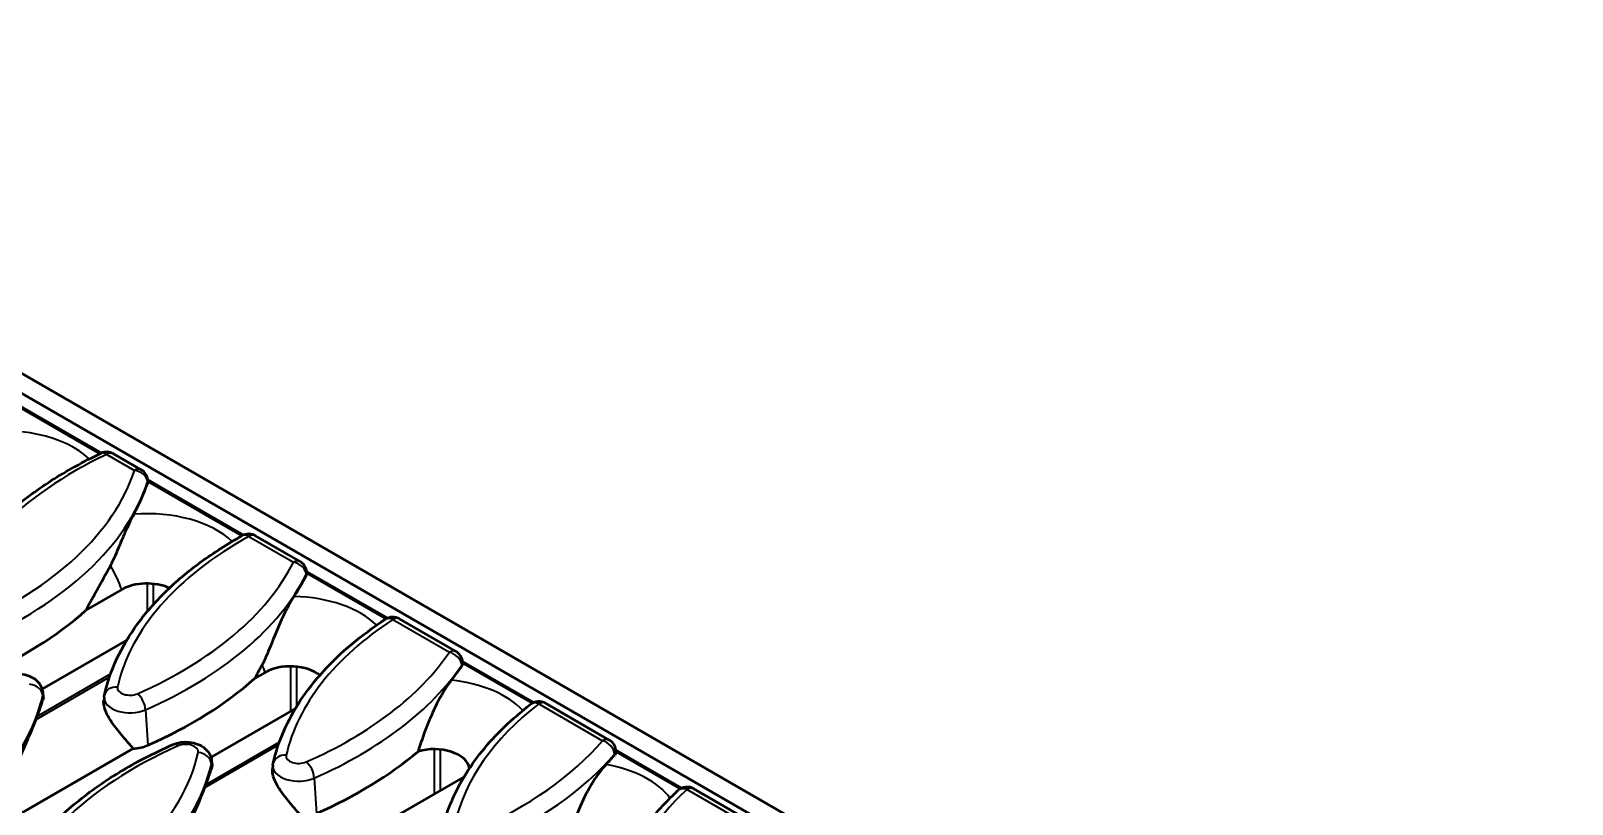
# Model space of a CAD drawing. Header units: millimetres. Extents: x 0 to 1485, y 0 to 1050.
# Drawn here: x 302.6 to 388.9, y 170.4 to 213.7 of the extents above; entities that cross this region are included whole.
import ezdxf

# ---------------------------------------------------------------- set-up
doc = ezdxf.new("R2010")
doc.units = ezdxf.units.MM
doc.header["$LTSCALE"] = 2.5
doc.layers.add('Sichtbar (ISO)', color=7, linetype='Continuous', lineweight=50)
doc.layers.add('Sichtbar schmal (ISO)', color=7, linetype='Continuous', lineweight=35)

msp = doc.modelspace()

# ---------------------------------------------------------------- linework, layer by layer
at = {"layer": 'Sichtbar (ISO)'}
for p, q in [((88.089, 316.993), (443.41, 111.848)), ((89.061, 317.555), (444.382, 112.41)), ((271.953, 210.07), (306.547, 190.098)), ((308.776, 189.165), (307.224, 190.061)), ((309.153, 188.542), (309.146, 188.603)), ((309.146, 188.597), (314.499, 185.507)), ((317.68, 184.024), (315.176, 185.47)), ((318.057, 183.402), (318.05, 183.466)), ((318.051, 183.456), (322.566, 180.849)), ((307.685, 182.452), (305.676, 181.292)), ((326.413, 178.982), (323.243, 180.812)), ((303.235, 176.87), (307.956, 179.595)), ((326.791, 178.361), (326.782, 178.427)), ((326.784, 178.414), (330.748, 176.125)), ((315.721, 177.813), (315.125, 177.469)), ((303.271, 176.692), (303.296, 176.453)), ((306.7, 176.435), (306.678, 176.231)), ((312.684, 173.047), (317.405, 175.773)), ((334.996, 174.026), (331.425, 176.088)), ((308.331, 173.547), (299.569, 168.488)), ((312.72, 172.869), (312.746, 172.63)), ((335.374, 173.406), (335.365, 173.475)), ((335.367, 173.458), (339.049, 171.333)), ((316.15, 172.613), (316.128, 172.409)), ((322.134, 169.224), (326.855, 171.95)), ((343.445, 169.149), (339.725, 171.296))]:
    msp.add_line(p, q, dxfattribs=at)
for centre, start, end in [((306.849, 189.411), 60, 115.29362), ((308.401, 188.515), 6.74344, 60), ((314.801, 184.82), 60, 119.09999), ((317.305, 183.374), 6.99698, 60), ((322.868, 180.163), 60, 123.21544), ((326.038, 178.332), 7.24971, 60), ((331.05, 175.439), 60, 127.72322), ((334.621, 173.377), 7.50552, 60), ((339.35, 170.646), 60, 132.72211)]:
    msp.add_arc(centre, 0.75, start, end, dxfattribs=at)
for centre, major_axis, start_param, end_param in [((284.142, 191.162), (25.441, 0), 5.972815, 6.096501), ((293.592, 187.34), (25.441, 0), 5.915721, 6.001395), ((309.1, 181.636), (-2, 0), 4.034693, 5.497787), ((284.142, 189.325), (-25.638, 0), 2.222684, 2.567922), ((317.135, 176.997), (-2, 0), 3.745644, 5.497787), ((303.041, 183.517), (25.441, 0), 5.851823, 5.911046), ((293.592, 185.503), (-25.638, 0), 2.222684, 2.567922), ((278.036, 178.358), (25.441, 0), 6.064161, 6.076487), ((308.145, 174.493), (-1.65, 0), 1.683917, 2.222684), ((325.17, 172.357), (2, 0), 0.072663, 2.029852), ((303.041, 181.68), (-25.638, 0), 2.222684, 2.547343), ((312.491, 179.694), (-25.441, 0), 2.641414, 2.682561), ((287.485, 174.536), (25.441, 0), 6.064161, 6.076487)]:
    msp.add_ellipse(centre, major_axis=major_axis, ratio=0.57735, start_param=start_param, end_param=end_param, dxfattribs=at)
for points, knots in [([(297.269, 180.368), (297.442, 181.143), (297.716, 181.907), (298.454, 183.391), (298.918, 184.111), (300.019, 185.494), (300.656, 186.156), (302.087, 187.411), (302.881, 188.003), (304.606, 189.108), (305.538, 189.621), (306.529, 190.089)], [2.4844831, 2.4844831, 2.4844831, 2.4844831, 2.6358006, 2.6358006, 2.787118, 2.787118, 2.9384355, 2.9384355, 3.0897529, 3.0897529, 3.2410704, 3.2410704, 3.2410704, 3.2410704]), ([(308.368, 186.676), (308.187, 186.35), (308.014, 185.975), (307.74, 185.348), (307.615, 185.048), (307.331, 184.379), (307.193, 184.063), (307.052, 183.797)], [-0.6493162, -0.6493162, -0.6493162, -0.6493162, -0.4202794, -0.4202794, -0.213001, -0.213001, 0, 0, 0, 0]), ([(306.718, 176.546), (306.873, 177.237), (307.108, 177.92), (307.73, 179.253), (308.118, 179.903), (309.033, 181.159), (309.562, 181.764), (310.748, 182.924), (311.405, 183.477), (312.837, 184.523), (313.611, 185.016), (314.436, 185.475)], [2.4844831, 2.4844831, 2.4844831, 2.4844831, 2.6195658, 2.6195658, 2.7546484, 2.7546484, 2.8897311, 2.8897311, 3.0248137, 3.0248137, 3.1598964, 3.1598964, 3.1598964, 3.1598964]), ([(307.052, 183.797), (306.803, 183.325), (306.543, 182.854), (306.11, 182.076), (305.912, 181.724), (305.702, 181.34), (305.689, 181.316), (305.676, 181.292)], [1.066827, 1.066827, 1.066827, 1.066827, 1.4210764, 1.4210764, 1.6641127, 1.6641127, 1.6800992, 1.6800992, 1.6800992, 1.6800992]), ([(317.334, 182.063), (317.169, 181.816), (316.939, 181.425), (316.365, 180.176), (316.13, 179.57), (315.811, 178.782), (315.684, 178.476), (315.556, 178.247)], [-0.6920235, -0.6920235, -0.6920235, -0.6920235, -0.4208336, -0.4208336, -0.1743174, -0.1743174, 0, 0, 0, 0]), ([(316.168, 172.723), (316.304, 173.332), (316.502, 173.934), (317.018, 175.113), (317.335, 175.691), (318.08, 176.814), (318.509, 177.359), (319.469, 178.412), (320.001, 178.918), (321.16, 179.889), (321.787, 180.352), (322.457, 180.79)], [2.4844831, 2.4844831, 2.4844831, 2.4844831, 2.6033551, 2.6033551, 2.7222271, 2.7222271, 2.8410992, 2.8410992, 2.9599712, 2.9599712, 3.0788432, 3.0788432, 3.0788432, 3.0788432]), ([(315.556, 178.247), (315.456, 178.068), (315.357, 177.891), (315.216, 177.635), (315.171, 177.554), (315.125, 177.469)], [1.055151, 1.055151, 1.055151, 1.055151, 1.1861519, 1.1861519, 1.2444256, 1.2444256, 1.2444256, 1.2444256]), ([(301.099, 177.594), (301.244, 177.658), (301.394, 177.698), (301.702, 177.743), (301.861, 177.747), (302.176, 177.716), (302.333, 177.681), (302.634, 177.565), (302.781, 177.485), (303.019, 177.271), (303.115, 177.153), (303.228, 176.91), (303.259, 176.803), (303.271, 176.692)], [3.275103, 3.275103, 3.275103, 3.275103, 3.678313, 3.678313, 4.097335, 4.097335, 4.515601, 4.515601, 4.926242, 4.926242, 5.237349, 5.237349, 5.435884, 5.435884, 5.435884, 5.435884]), ([(326.152, 177.376), (325.912, 177.075), (325.667, 176.687), (325.197, 175.799), (324.978, 175.315), (324.579, 174.297), (324.416, 173.812), (324.284, 173.393)], [-0.8077456, -0.8077456, -0.8077456, -0.8077456, -0.5318911, -0.5318911, -0.2637855, -0.2637855, 0, 0, 0, 0]), ([(303.282, 176.342), (303.254, 176.26), (303.225, 176.174), (303.12, 175.866), (303.034, 175.616), (302.935, 175.344)], [1.2694834, 1.2694834, 1.2694834, 1.2694834, 1.3818929, 1.3818929, 1.6649559, 1.6649559, 1.6649559, 1.6649559]), ([(303.296, 176.453), (303.299, 176.425), (303.297, 176.395), (303.287, 176.357), (303.284, 176.349), (303.282, 176.342)], [1.94452131, 1.94452131, 1.94452131, 1.94452131, 1.9896717, 1.9896717, 2.0005996, 2.0005996, 2.0005996, 2.0005996]), ([(308.331, 173.547), (308.253, 173.642), (308.172, 173.738), (307.891, 174.067), (307.685, 174.304), (307.284, 174.805), (307.087, 175.065), (306.839, 175.508), (306.764, 175.671), (306.68, 175.971), (306.666, 176.109), (306.678, 176.231)], [1.2625413, 1.2625413, 1.2625413, 1.2625413, 1.3515841, 1.3515841, 1.5621044, 1.5621044, 1.7726247, 1.7726247, 1.8811482, 1.8811482, 1.9808775, 1.9808775, 1.9808775, 1.9808775]), ([(306.7, 176.435), (306.701, 176.443), (306.702, 176.45), (306.704, 176.465), (306.705, 176.473), (306.707, 176.487), (306.708, 176.495), (306.711, 176.509), (306.712, 176.517), (306.715, 176.531), (306.717, 176.538), (306.718, 176.546)], [2.41809785, 2.41809785, 2.41809785, 2.41809785, 2.4313749, 2.4313749, 2.44465196, 2.44465196, 2.45792902, 2.45792902, 2.47120608, 2.47120608, 2.48448314, 2.48448314, 2.48448314, 2.48448314]), ([(325.618, 168.9), (325.735, 169.426), (325.899, 169.946), (326.315, 170.969), (326.568, 171.472), (327.158, 172.456), (327.496, 172.937), (328.25, 173.871), (328.667, 174.325), (329.575, 175.202), (330.066, 175.626), (330.591, 176.032)], [2.4844831, 2.4844831, 2.4844831, 2.4844831, 2.5870613, 2.5870613, 2.6896394, 2.6896394, 2.7922176, 2.7922176, 2.8947957, 2.8947957, 2.9973739, 2.9973739, 2.9973739, 2.9973739]), ([(302.869, 175.167), (302.63, 174.547), (302.315, 173.791), (301.498, 172.036), (300.971, 171.022), (300.236, 169.689), (300.005, 169.278), (299.704, 168.735), (299.636, 168.612), (299.569, 168.488)], [5.610352, 5.610352, 5.610352, 5.610352, 6.256852, 6.256852, 7.009099, 7.009099, 7.296608, 7.296608, 7.380319, 7.380319, 7.380319, 7.380319]), ([(300.612, 163.741), (300.793, 164.551), (301.084, 165.349), (301.873, 166.895), (302.37, 167.644), (303.553, 169.078), (304.238, 169.763), (305.777, 171.054), (306.631, 171.661), (308.486, 172.786), (309.486, 173.304), (310.548, 173.771)], [2.4844831, 2.4844831, 2.4844831, 2.4844831, 2.6426072, 2.6426072, 2.8007312, 2.8007312, 2.9588553, 2.9588553, 3.1169793, 3.1169793, 3.2751034, 3.2751034, 3.2751034, 3.2751034]), ([(310.548, 173.771), (310.694, 173.836), (310.843, 173.876), (311.152, 173.921), (311.311, 173.924), (311.626, 173.893), (311.782, 173.858), (312.084, 173.742), (312.23, 173.662), (312.468, 173.449), (312.565, 173.331), (312.677, 173.087), (312.708, 172.98), (312.72, 172.869)], [3.275103, 3.275103, 3.275103, 3.275103, 3.678313, 3.678313, 4.097335, 4.097335, 4.515601, 4.515601, 4.926242, 4.926242, 5.237349, 5.237349, 5.435884, 5.435884, 5.435884, 5.435884]), ([(316.15, 172.613), (316.151, 172.62), (316.151, 172.628), (316.153, 172.643), (316.154, 172.65), (316.157, 172.665), (316.158, 172.672), (316.161, 172.687), (316.162, 172.694), (316.165, 172.709), (316.166, 172.716), (316.168, 172.723)], [2.41809785, 2.41809785, 2.41809785, 2.41809785, 2.4313749, 2.4313749, 2.44465196, 2.44465196, 2.45792902, 2.45792902, 2.47120608, 2.47120608, 2.48448314, 2.48448314, 2.48448314, 2.48448314]), ([(335.376, 173.369), (335.375, 173.339), (335.368, 173.31), (335.343, 173.248), (335.324, 173.216), (335.298, 173.186)], [0.12065851, 0.12065851, 0.12065851, 0.12065851, 0.15163877, 0.15163877, 0.18644332, 0.18644332, 0.18644332, 0.18644332]), ([(312.731, 172.519), (312.704, 172.437), (312.675, 172.352), (312.57, 172.043), (312.483, 171.794), (312.384, 171.521)], [1.2694834, 1.2694834, 1.2694834, 1.2694834, 1.3818929, 1.3818929, 1.6649559, 1.6649559, 1.6649559, 1.6649559]), ([(312.746, 172.63), (312.749, 172.602), (312.746, 172.573), (312.736, 172.534), (312.734, 172.527), (312.731, 172.519)], [1.94452131, 1.94452131, 1.94452131, 1.94452131, 1.9896717, 1.9896717, 2.0005996, 2.0005996, 2.0005996, 2.0005996]), ([(317.781, 169.724), (317.702, 169.819), (317.621, 169.915), (317.341, 170.244), (317.134, 170.482), (316.733, 170.982), (316.536, 171.243), (316.289, 171.685), (316.214, 171.848), (316.129, 172.148), (316.115, 172.286), (316.128, 172.409)], [1.2625413, 1.2625413, 1.2625413, 1.2625413, 1.3515841, 1.3515841, 1.5621044, 1.5621044, 1.7726247, 1.7726247, 1.8811482, 1.8811482, 1.9808775, 1.9808775, 1.9808775, 1.9808775]), ([(334.815, 172.65), (334.579, 172.401), (334.34, 172.085), (333.876, 171.357), (333.656, 170.951), (333.185, 169.931), (332.976, 169.346), (332.84, 168.853)], [-0.7647438, -0.7647438, -0.7647438, -0.7647438, -0.535281, -0.535281, -0.3084049, -0.3084049, 0, 0, 0, 0]), ([(312.318, 171.344), (312.079, 170.724), (311.765, 169.968), (310.947, 168.214), (310.42, 167.199), (309.686, 165.866), (309.455, 165.455), (309.154, 164.912), (309.086, 164.789), (309.019, 164.665)], [5.610352, 5.610352, 5.610352, 5.610352, 6.256852, 6.256852, 7.009099, 7.009099, 7.296608, 7.296608, 7.380319, 7.380319, 7.380319, 7.380319]), ([(335.067, 165.078), (335.166, 165.518), (335.297, 165.956), (335.622, 166.819), (335.817, 167.245), (336.266, 168.082), (336.521, 168.494), (337.089, 169.299), (337.401, 169.693), (338.081, 170.46), (338.449, 170.834), (338.842, 171.197)], [2.4844831, 2.4844831, 2.4844831, 2.4844831, 2.5705718, 2.5705718, 2.6566604, 2.6566604, 2.7427491, 2.7427491, 2.8288377, 2.8288377, 2.9149263, 2.9149263, 2.9149263, 2.9149263])]:
    msp.add_open_spline(points, degree=3, knots=knots, dxfattribs=at)
for points in [[(309.154, 188.508), (309.153, 188.484), (309.149, 188.46), (309.141, 188.436)], [(309.154, 188.508), (309.154, 188.52), (309.154, 188.532), (309.153, 188.542)], [(318.059, 183.367), (318.057, 183.329), (318.048, 183.292), (318.029, 183.255)], [(318.059, 183.367), (318.059, 183.38), (318.059, 183.391), (318.057, 183.402)], [(326.792, 178.325), (326.79, 178.274), (326.773, 178.224), (326.741, 178.176)], [(326.792, 178.325), (326.792, 178.338), (326.792, 178.35), (326.791, 178.361)], [(335.376, 173.369), (335.376, 173.382), (335.376, 173.395), (335.374, 173.406)]]:
    msp.add_open_spline(points, degree=3, dxfattribs=at)
at = {"layer": 'Sichtbar schmal (ISO)'}
for p, q in [((271.962, 209.981), (306.466, 190.06)), ((306.849, 190.024), (308.401, 189.128)), ((309.154, 188.508), (314.421, 185.467)), ((314.801, 185.433), (317.305, 183.987)), ((318.059, 183.367), (322.488, 180.81)), ((309.113, 182.79), (309.113, 181.219)), ((309.467, 181.628), (309.467, 182.771)), ((322.868, 180.775), (326.038, 178.945)), ((317.148, 178.151), (317.148, 175.624)), ((317.502, 175.932), (317.502, 178.132)), ((326.792, 178.325), (330.67, 176.086)), ((307.003, 177.554), (302.869, 175.167)), ((302.935, 175.344), (307.064, 177.728)), ((303.262, 176.533), (303.282, 176.342)), ((309.023, 175.719), (309.146, 173.736)), ((331.05, 176.051), (334.621, 173.989)), ((316.452, 173.731), (312.318, 171.344)), ((312.384, 171.521), (316.513, 173.905)), ((312.711, 172.71), (312.731, 172.519)), ((325.184, 173.512), (325.184, 170.985)), ((325.537, 171.189), (325.537, 173.492)), ((335.376, 173.369), (338.971, 171.293)), ((318.473, 171.897), (318.596, 169.913)), ((339.35, 171.259), (343.07, 169.112))]:
    msp.add_line(p, q, dxfattribs=at)
for centre, major_axis, ratio, start_param, end_param in [((301.064, 188.112), (-5.597, 0), 0.57735, 3.679489, 5.040429), ((322.486, 178.994), (-24.688, 0), 0.57735, 5.398309, 6.154897), ((306.849, 189.411), (-0.32, 0.678), 0.517157, 5.542816, 6.283185), ((306.849, 189.411), (0.375, 0.65), 0.57735, 0, 0.785398), ((284.142, 191.775), (24.688, 0), 0.57735, 5.364276, 6.096379), ((308.401, 188.515), (0.375, 0.65), 0.57735, 0, 0.785398), ((308.401, 188.515), (0.713, -0.233), 0.802291, 0.344116, 1.827646), ((284.142, 191.216), (25.435, 0), 0.57735, 5.364276, 6.096379), ((308.401, 188.515), (0.745, 0.088), 0.59825, 6.029143, 6.283185), ((309.1, 183.473), (-5.597, 0), 0.57735, 3.689166, 4.84354), ((331.936, 175.171), (-24.688, 0), 0.57735, 5.479483, 6.154897), ((314.801, 184.82), (-0.365, 0.655), 0.566686, 5.506773, 6.283185), ((314.801, 184.82), (0.375, 0.65), 0.57735, 0, 0.785398), ((293.592, 187.952), (24.688, 0), 0.57735, 5.364276, 6.001258), ((317.305, 183.374), (0.375, 0.65), 0.57735, 0, 0.785398), ((317.305, 183.374), (0.67, -0.336), 0.784262, 0.462109, 1.945639), ((305.142, 182.492), (2, -3.464), 0.57735, 1.238215, 1.614626), ((293.592, 187.393), (25.435, 0), 0.57735, 5.364276, 6.001258), ((317.305, 183.374), (0.744, 0.091), 0.594953, 5.931857, 6.283185), ((317.135, 178.834), (-5.597, 0), 0.57735, 3.669599, 4.676748), ((341.385, 171.348), (-24.688, 0), 0.57735, 5.560537, 6.154897), ((322.868, 180.163), (-0.411, 0.627), 0.612419, 5.464381, 6.283185), ((322.868, 180.163), (0.375, 0.65), 0.57735, 0, 0.785398), ((303.041, 184.129), (24.688, 0), 0.57735, 5.364276, 5.910895), ((326.038, 178.332), (0.375, 0.65), 0.57735, 0, 0.785398), ((326.038, 178.332), (0.621, -0.42), 0.760564, 0.562384, 2.045913), ((313.177, 177.853), (2, -3.464), 0.57735, 1.238215, 1.357257), ((303.041, 183.57), (25.435, 0), 0.57735, 5.364276, 5.910895), ((326.038, 178.332), (0.744, 0.095), 0.591629, 5.839353, 6.283185), ((302.521, 176.535), (0.732, -0.164), 0.809787, 0.26626, 1.74979), ((307.45, 176.382), (-0.732, 0.164), 0.809787, 4.891383, 6.283185), ((308.145, 176.943), (-0.7, 0), 0.57735, 6.154897, 8.505869), ((325.17, 174.194), (-5.597, 0), 0.57735, 3.617792, 4.536095), ((278.036, 178.412), (25.435, 0), 0.57735, 5.364276, 6.154897), ((301.826, 176.64), (1.447, 0), 0.57735, 6.154897, 6.345089), ((308.145, 176.384), (-1.447, 0), 0.57735, 6.221282, 8.505869), ((308.57, 176.009), (0.302, -0.686), 0.495359, 0.931074, 2.414604), ((331.05, 175.439), (-0.459, 0.593), 0.654333, 5.414497, 6.283185), ((331.05, 175.439), (0.375, 0.65), 0.57735, 0, 0.785398), ((350.835, 167.526), (-24.688, 0), 0.57735, 5.642006, 6.154897), ((325.829, 162.367), (-24.688, 0), 0.57735, 5.364276, 6.154897), ((310.851, 173.085), (-0.302, 0.686), 0.495359, 5.556196, 6.283185), ((311.276, 173.376), (0.7, 0), 0.57735, 6.154897, 8.505869), ((312.491, 180.307), (-24.688, 0), 0.57735, 2.222684, 2.682395), ((334.621, 173.377), (0.375, 0.65), 0.57735, 0, 0.785398), ((334.621, 173.377), (0.57, -0.488), 0.731914, 0.647174, 2.130704), ((287.485, 175.148), (24.688, 0), 0.57735, 5.364276, 6.154897), ((287.485, 174.589), (25.435, 0), 0.57735, 5.364276, 6.154897), ((311.97, 172.712), (0.732, -0.164), 0.809787, 0.26626, 1.74979), ((311.276, 172.817), (1.447, 0), 0.57735, 6.154897, 6.345089), ((316.9, 172.559), (-0.732, 0.164), 0.809787, 4.891383, 6.283185), ((317.594, 173.12), (-0.7, 0), 0.57735, 6.154897, 8.505869), ((318.019, 172.186), (0.302, -0.686), 0.495359, 0.931074, 2.414604), ((312.491, 179.748), (25.435, 0), 0.57735, 5.364276, 5.823988), ((334.621, 173.377), (0.744, 0.098), 0.588226, 5.750297, 6.283185), ((317.594, 172.561), (-1.447, 0), 0.57735, 6.221282, 8.505869), ((333.206, 169.555), (5.597, 0), 0.57735, 0.384624, 1.279072), ((360.284, 163.703), (-24.688, 0), 0.57735, 5.724453, 6.154897), ((339.35, 170.646), (-0.509, 0.551), 0.69233, 5.355692, 6.283185), ((339.35, 170.646), (0.375, 0.65), 0.57735, 0, 0.785398)]:
    msp.add_ellipse(centre, major_axis=major_axis, ratio=ratio, start_param=start_param, end_param=end_param, dxfattribs=at)
for points in [[(309.135, 188.488), (309.137, 188.471), (309.139, 188.454), (309.141, 188.436)], [(318.023, 183.308), (318.025, 183.29), (318.027, 183.273), (318.029, 183.255)], [(326.734, 178.229), (326.736, 178.211), (326.739, 178.194), (326.741, 178.176)], [(335.291, 173.239), (335.294, 173.221), (335.296, 173.204), (335.298, 173.186)]]:
    msp.add_open_spline(points, degree=3, dxfattribs=at)

doc.saveas('drawing.dxf')
